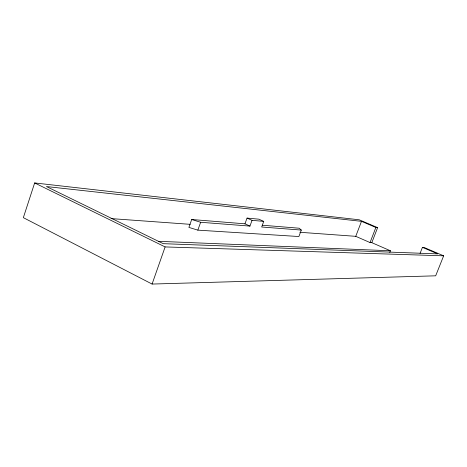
<?xml version="1.0" encoding="UTF-8"?>
<svg xmlns="http://www.w3.org/2000/svg" width="467" height="467" viewBox="0 0 467 467"><rect width="100%" height="100%" fill="white"/><g stroke="black" fill="none" stroke-linecap="round" stroke-linejoin="round"><path stroke-width="0.7" d="M299.837 232.274L355.749 236.331L370.039 242.56L371.808 242.665L377.61 227.639L359.246 219.799L34.657 182.941L23.35 217.657L152.084 284.059L435.67 275.816L443.65 255.823L424.018 247.446L422.437 247.358L420.061 253.388M152.084 284.059L165.125 246.926L443.65 255.823M301.303 230.073L261.672 227.003L263.732 221.381L252.04 220.342L249.944 226.098L244.965 223.827L191.698 219.508L188.901 227.4L197.845 230.138L298.892 236.53L301.303 230.073L299.131 228.217L262.518 225.246M197.845 230.138L200.641 222.28L249.944 226.098M244.965 223.827L247.049 218.089L258.829 219.175L263.732 221.381M355.749 236.331L361.493 221.335L375.859 227.47L377.61 227.639M370.039 242.56L375.859 227.47M389.776 252.443L390.43 250.779L371.808 242.665M158.389 241.311L390.43 250.779M111.041 218.597L190.192 224.329M361.493 221.335L46.461 186.549L163.275 243.675L437.731 253.89L422.437 247.358M191.698 219.508L200.641 222.28M247.049 218.089L252.04 220.342M34.657 182.941L165.125 246.926"/></g></svg>
